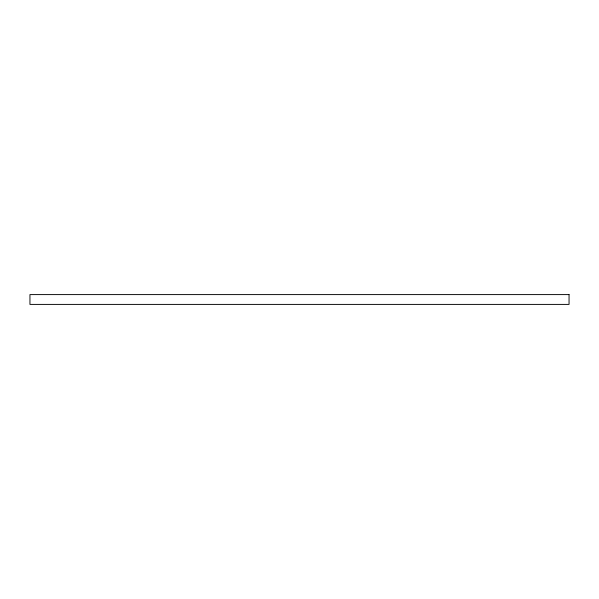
<?xml version="1.0" encoding="UTF-8"?>
<svg xmlns="http://www.w3.org/2000/svg" width="599" height="599" viewBox="0 0 599 599"><rect width="100%" height="100%" fill="white"/><g stroke="black" fill="none" stroke-linecap="round" stroke-linejoin="round"><path stroke-width="0.9" d="M569.05 294.596L29.95 294.596L29.95 304.404L569.05 304.404L569.05 294.596"/></g></svg>
